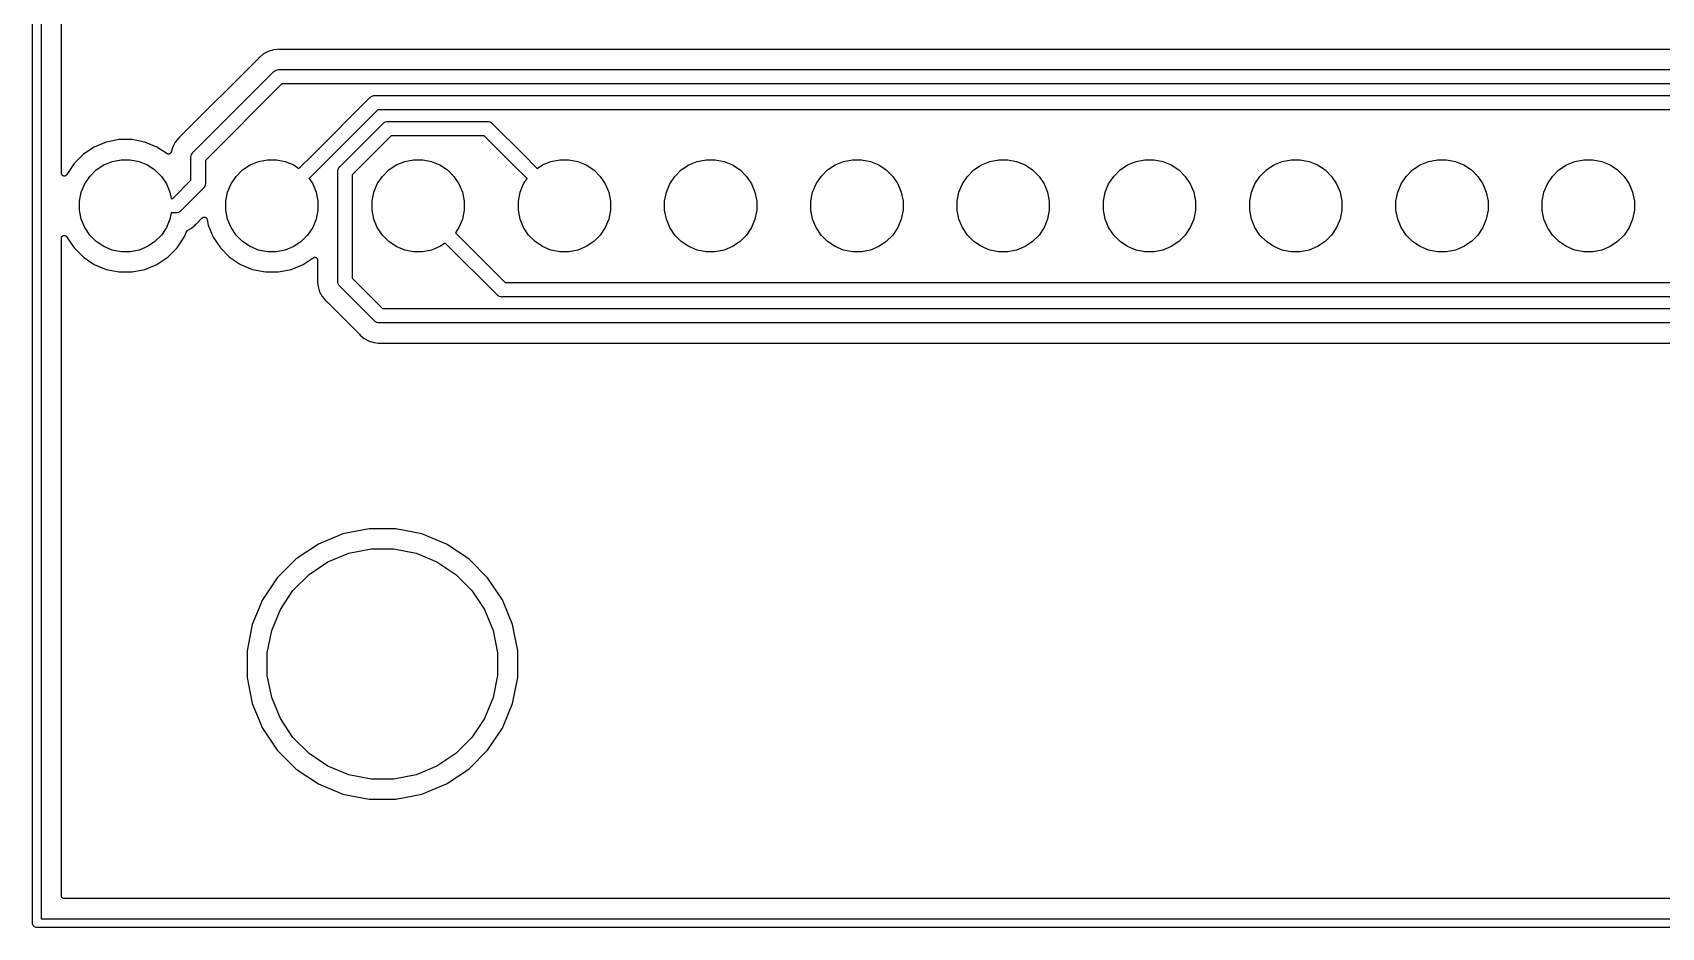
# Model space of a CAD drawing. Extents: x 3.36 to 8.33, y -5.94 to -3.6.
# Drawn here: x 3.363 to 4.477, y -5.936 to -5.324 of the extents above; entities that cross this region are included whole.
import ezdxf

# ---------------------------------------------------------------- set-up
doc = ezdxf.new("R2010")
doc.units = 0
doc.header["$MEASUREMENT"] = 0
doc.layers.add('BLACK', color=7, linetype='CONTINUOUS')

msp = doc.modelspace()

# ---------------------------------------------------------------- linework, layer by layer
at = {"layer": 'BLACK', "linetype": 'CONTINUOUS'}
for p, q in [((3.36319, -5.93293), (3.36319, -3.60251)), ((3.36909, -3.60531), (3.36909, -5.93012)), ((3.38287, -5.42029), (3.38287, -3.62106)), ((3.51756, -5.34182), (3.46387, -5.39551)), ((3.51761, -5.34176), (3.51756, -5.34182)), ((3.51767, -5.3417), (3.51761, -5.34176)), ((3.51769, -5.34168), (3.51767, -5.3417)), ((3.51821, -5.34104), (3.51769, -5.34168)), ((3.52106, -5.33871), (3.51821, -5.34104)), ((3.52431, -5.33697), (3.52106, -5.33871)), ((3.52783, -5.3359), (3.52431, -5.33697)), ((3.53067, -5.33562), (3.52783, -5.3359)), ((3.5315, -5.33554), (3.53067, -5.33562)), ((3.53067, -5.33562), (3.53067, -5.33562)), ((3.53232, -5.33562), (3.5315, -5.33554)), ((3.5324, -5.33562), (3.53232, -5.33562)), ((3.53248, -5.33563), (3.5324, -5.33562)), ((3.53251, -5.33563), (3.53248, -5.33563)), ((5.02064, -5.33563), (3.53251, -5.33563)), ((3.47307, -5.4058), (3.52785, -5.35102)), ((3.52785, -5.35102), (3.528, -5.35083)), ((3.528, -5.35083), (3.52819, -5.35068)), ((3.52819, -5.35068), (3.52875, -5.35022)), ((3.52819, -5.35068), (3.52819, -5.35068)), ((3.52875, -5.35022), (3.5296, -5.34976)), ((3.5296, -5.34976), (3.5297, -5.34973)), ((3.5297, -5.34973), (3.53053, -5.34948)), ((3.53053, -5.34948), (3.53126, -5.34941)), ((3.53126, -5.34941), (3.5315, -5.34938)), ((3.53126, -5.34941), (3.53126, -5.34941)), ((3.5315, -5.34938), (3.53174, -5.34941)), ((3.53174, -5.34941), (5.02141, -5.34941)), ((3.53354, -5.35925), (3.4813, -5.41149)), ((5.01961, -5.35925), (3.53354, -5.35925)), ((3.5945, -5.36794), (3.59535, -5.36748)), ((3.59535, -5.36748), (3.59628, -5.3672)), ((3.59628, -5.3672), (3.597, -5.36713)), ((3.597, -5.36713), (3.59724, -5.3671)), ((3.597, -5.36713), (3.597, -5.36713)), ((3.59724, -5.3671), (3.59749, -5.36713)), ((3.59749, -5.36713), (4.92889, -5.36713)), ((3.55496, -5.40737), (3.59359, -5.36874)), ((3.59928, -5.37697), (3.56192, -5.41433)), ((3.59359, -5.36874), (3.59375, -5.36855)), ((3.59375, -5.36855), (3.59394, -5.3684)), ((3.59394, -5.3684), (3.5945, -5.36794)), ((3.59394, -5.3684), (3.59394, -5.3684)), ((3.5945, -5.36794), (3.5945, -5.36794)), ((3.5945, -5.36794), (3.5945, -5.36794)), ((4.9271, -5.37697), (3.59928, -5.37697)), ((3.57346, -5.41564), (3.60265, -5.38645)), ((3.60265, -5.38645), (3.6028, -5.38627)), ((3.6028, -5.38627), (3.60299, -5.38611)), ((3.60299, -5.38611), (3.60355, -5.38565)), ((3.60299, -5.38611), (3.60299, -5.38611)), ((3.60355, -5.38565), (3.60441, -5.3852)), ((3.60441, -5.3852), (3.60448, -5.38517)), ((3.60448, -5.38517), (3.60533, -5.38491)), ((3.60533, -5.38491), (3.60606, -5.38484)), ((3.60606, -5.38484), (3.6063, -5.38482)), ((3.60606, -5.38484), (3.60606, -5.38484)), ((3.6063, -5.38482), (3.60654, -5.38484)), ((3.60654, -5.38484), (3.67377, -5.38484)), ((3.67377, -5.38484), (3.67402, -5.38482)), ((3.67402, -5.38482), (3.67426, -5.38484)), ((3.67426, -5.38484), (3.67426, -5.38484)), ((3.67426, -5.38484), (3.67498, -5.38491)), ((3.67498, -5.38491), (3.67591, -5.3852)), ((3.67591, -5.3852), (3.67676, -5.38565)), ((3.67676, -5.38565), (3.67751, -5.38627)), ((3.67751, -5.38627), (3.67767, -5.38645)), ((3.67767, -5.38645), (3.69893, -5.40771)), ((3.41357, -5.39898), (3.40533, -5.4024)), ((3.42231, -5.39724), (3.41357, -5.39898)), ((3.43123, -5.39724), (3.42231, -5.39724)), ((3.43998, -5.39898), (3.43123, -5.39724)), ((3.44822, -5.4024), (3.43998, -5.39898)), ((3.46075, -5.39901), (3.45902, -5.40226)), ((3.46309, -5.39616), (3.46075, -5.39901)), ((3.46373, -5.39564), (3.46309, -5.39616)), ((3.46379, -5.39558), (3.46373, -5.39564)), ((3.46385, -5.39553), (3.46379, -5.39558)), ((3.46387, -5.39551), (3.46385, -5.39553)), ((3.60834, -5.39469), (3.58169, -5.42133)), ((3.67198, -5.39469), (3.60834, -5.39469)), ((3.69197, -5.41467), (3.67198, -5.39469)), ((3.39791, -5.40735), (3.3916, -5.41366)), ((3.40533, -5.4024), (3.39791, -5.40735)), ((3.41758, -5.41223), (3.42367, -5.41102)), ((3.42367, -5.41102), (3.42987, -5.41102)), ((3.42987, -5.41102), (3.43596, -5.41223)), ((3.45496, -5.4069), (3.44822, -5.4024)), ((3.45503, -5.40694), (3.45496, -5.4069)), ((3.45511, -5.40699), (3.45503, -5.40694)), ((3.4552, -5.40703), (3.45511, -5.40699)), ((3.45529, -5.40708), (3.4552, -5.40703)), ((3.45538, -5.40711), (3.45529, -5.40708)), ((3.45546, -5.40714), (3.45538, -5.40711)), ((3.45556, -5.40716), (3.45546, -5.40714)), ((3.45566, -5.40719), (3.45556, -5.40716)), ((3.45575, -5.4072), (3.45566, -5.40719)), ((3.45584, -5.40722), (3.45575, -5.4072)), ((3.45594, -5.40722), (3.45584, -5.40722)), ((3.45604, -5.40723), (3.45594, -5.40722)), ((3.45613, -5.40722), (3.45604, -5.40723)), ((3.45622, -5.40722), (3.45613, -5.40722)), ((3.45632, -5.4072), (3.45622, -5.40722)), ((3.45643, -5.40719), (3.45632, -5.4072)), ((3.45651, -5.40717), (3.45643, -5.40719)), ((3.4566, -5.40715), (3.45651, -5.40717)), ((3.4567, -5.40711), (3.4566, -5.40715)), ((3.45679, -5.40708), (3.4567, -5.40711)), ((3.45687, -5.40704), (3.45679, -5.40708)), ((3.45696, -5.40701), (3.45687, -5.40704)), ((3.45704, -5.40695), (3.45696, -5.40701)), ((3.45713, -5.4069), (3.45704, -5.40695)), ((3.4572, -5.40685), (3.45713, -5.4069)), ((3.45728, -5.4068), (3.4572, -5.40685)), ((3.45735, -5.40673), (3.45728, -5.4068)), ((3.45743, -5.40666), (3.45735, -5.40673)), ((3.45749, -5.40659), (3.45743, -5.40666)), ((3.45755, -5.40653), (3.45749, -5.40659)), ((3.45761, -5.40645), (3.45755, -5.40653)), ((3.45768, -5.40637), (3.45761, -5.40645)), ((3.45772, -5.40629), (3.45768, -5.40637)), ((3.45777, -5.40621), (3.45772, -5.40629)), ((3.45781, -5.40612), (3.45777, -5.40621)), ((3.45786, -5.40603), (3.45781, -5.40612)), ((3.45789, -5.40594), (3.45786, -5.40603)), ((3.45792, -5.40586), (3.45789, -5.40594)), ((3.45793, -5.40583), (3.45792, -5.40586)), ((3.45902, -5.40226), (3.45793, -5.40583)), ((3.47143, -5.40945), (3.47146, -5.40921)), ((3.47146, -5.40969), (3.47143, -5.40945)), ((3.47146, -5.40921), (3.47153, -5.40848)), ((3.47146, -5.40921), (3.47146, -5.40921)), ((3.47146, -5.42513), (3.47146, -5.40969)), ((3.47153, -5.40848), (3.47181, -5.40756)), ((3.47181, -5.40756), (3.47227, -5.4067)), ((3.47227, -5.4067), (3.47288, -5.40595)), ((3.47288, -5.40595), (3.47307, -5.4058)), ((3.4813, -5.41149), (3.4813, -5.42692)), ((3.51758, -5.41223), (3.52367, -5.41102)), ((3.52367, -5.41102), (3.52987, -5.41102)), ((3.52987, -5.41102), (3.53596, -5.41223)), ((3.54531, -5.41702), (3.55496, -5.40737)), ((3.55496, -5.40737), (3.55496, -5.40737)), ((3.61758, -5.41223), (3.62367, -5.41102)), ((3.62367, -5.41102), (3.62987, -5.41102)), ((3.62987, -5.41102), (3.63596, -5.41223)), ((3.69893, -5.40771), (3.69893, -5.40771)), ((3.69893, -5.40771), (3.70824, -5.41702)), ((3.71758, -5.41223), (3.72367, -5.41102)), ((3.72367, -5.41102), (3.72987, -5.41102)), ((3.72987, -5.41102), (3.73596, -5.41223)), ((3.81758, -5.41223), (3.82367, -5.41102)), ((3.82367, -5.41102), (3.82987, -5.41102)), ((3.82987, -5.41102), (3.83596, -5.41223)), ((3.91758, -5.41223), (3.92367, -5.41102)), ((3.92367, -5.41102), (3.92987, -5.41102)), ((3.92987, -5.41102), (3.93596, -5.41223)), ((4.01758, -5.41223), (4.02367, -5.41102)), ((4.02367, -5.41102), (4.02987, -5.41102)), ((4.02987, -5.41102), (4.03596, -5.41223)), ((4.11758, -5.41223), (4.12367, -5.41102)), ((4.12367, -5.41102), (4.12987, -5.41102)), ((4.12987, -5.41102), (4.13596, -5.41223)), ((4.21758, -5.41223), (4.22367, -5.41102)), ((4.22367, -5.41102), (4.22987, -5.41102)), ((4.22987, -5.41102), (4.23596, -5.41223)), ((4.31758, -5.41223), (4.32367, -5.41102)), ((4.32367, -5.41102), (4.32987, -5.41102)), ((4.32987, -5.41102), (4.33596, -5.41223)), ((4.41758, -5.41223), (4.42367, -5.41102)), ((4.42367, -5.41102), (4.42987, -5.41102)), ((4.42987, -5.41102), (4.43596, -5.41223)), ((3.38289, -5.42048), (3.38287, -5.42029)), ((3.38291, -5.42067), (3.38289, -5.42048)), ((3.38296, -5.42084), (3.38291, -5.42067)), ((3.38291, -5.42067), (3.38291, -5.42067)), ((3.38291, -5.42067), (3.38291, -5.42067)), ((3.38302, -5.42104), (3.38296, -5.42084)), ((3.38311, -5.4212), (3.38302, -5.42104)), ((3.38302, -5.42104), (3.38302, -5.42104)), ((3.38302, -5.42104), (3.38302, -5.42104)), ((3.3832, -5.42138), (3.38311, -5.4212)), ((3.38332, -5.42152), (3.3832, -5.42138)), ((3.3832, -5.42138), (3.3832, -5.42138)), ((3.3832, -5.42138), (3.3832, -5.42138)), ((3.38344, -5.42168), (3.38332, -5.42152)), ((3.38345, -5.42168), (3.38344, -5.42168)), ((3.38344, -5.42168), (3.38344, -5.42168)), ((3.3836, -5.4218), (3.38345, -5.42168)), ((3.38374, -5.42192), (3.3836, -5.4218)), ((3.38391, -5.42201), (3.38374, -5.42192)), ((3.38374, -5.42192), (3.38374, -5.42192)), ((3.38374, -5.42192), (3.38374, -5.42192)), ((3.38408, -5.4221), (3.38391, -5.42201)), ((3.38408, -5.42211), (3.38408, -5.4221)), ((3.38408, -5.4221), (3.38408, -5.4221)), ((3.38426, -5.42216), (3.38408, -5.42211)), ((3.38444, -5.42222), (3.38426, -5.42216)), ((3.38445, -5.42222), (3.38444, -5.42222)), ((3.38444, -5.42222), (3.38444, -5.42222)), ((3.38464, -5.42224), (3.38445, -5.42222)), ((3.38483, -5.42226), (3.38464, -5.42224)), ((3.38503, -5.42224), (3.38483, -5.42226)), ((3.38483, -5.42226), (3.38483, -5.42226)), ((3.38483, -5.42226), (3.38483, -5.42226)), ((3.38521, -5.42223), (3.38503, -5.42224)), ((3.38539, -5.42217), (3.38521, -5.42222)), ((3.38521, -5.42222), (3.38521, -5.42222)), ((3.38521, -5.42222), (3.38521, -5.42223)), ((3.38558, -5.42212), (3.38539, -5.42217)), ((3.38574, -5.42203), (3.38558, -5.42212)), ((3.38558, -5.42212), (3.38558, -5.42212)), ((3.38558, -5.42212), (3.38558, -5.42212)), ((3.38592, -5.42194), (3.38574, -5.42203)), ((3.38606, -5.42183), (3.38592, -5.42194)), ((3.38592, -5.42194), (3.38592, -5.42194)), ((3.38592, -5.42194), (3.38592, -5.42194)), ((3.38622, -5.4217), (3.38606, -5.42183)), ((3.38635, -5.42154), (3.38622, -5.4217)), ((3.38622, -5.4217), (3.38622, -5.4217)), ((3.38622, -5.4217), (3.38622, -5.4217)), ((3.38646, -5.42141), (3.38635, -5.42154)), ((3.38647, -5.4214), (3.38646, -5.42141)), ((3.38657, -5.42122), (3.38647, -5.4214)), ((3.38647, -5.4214), (3.38647, -5.4214)), ((3.38664, -5.42108), (3.38657, -5.42122)), ((3.3916, -5.41366), (3.38664, -5.42108)), ((3.39886, -5.4276), (3.40231, -5.42244)), ((3.40231, -5.42244), (3.40669, -5.41806)), ((3.40669, -5.41806), (3.41185, -5.41461)), ((3.41185, -5.41461), (3.41758, -5.41223)), ((3.43596, -5.41223), (3.44169, -5.41461)), ((3.44169, -5.41461), (3.44685, -5.41806)), ((3.44685, -5.41806), (3.45124, -5.42244)), ((3.45124, -5.42244), (3.45468, -5.4276)), ((3.49886, -5.4276), (3.50231, -5.42244)), ((3.50231, -5.42244), (3.50669, -5.41806)), ((3.50669, -5.41806), (3.51185, -5.41461)), ((3.51185, -5.41461), (3.51758, -5.41223)), ((3.53596, -5.41223), (3.54169, -5.41461)), ((3.54169, -5.41461), (3.54531, -5.41702)), ((3.56192, -5.41433), (3.55227, -5.42398)), ((3.56192, -5.41433), (3.56192, -5.41433)), ((3.57183, -5.41929), (3.57188, -5.41875)), ((3.57185, -5.41953), (3.57183, -5.41929)), ((3.57185, -5.49385), (3.57185, -5.41953)), ((3.57188, -5.41875), (3.57192, -5.41833)), ((3.57192, -5.41833), (3.57195, -5.41825)), ((3.57195, -5.41825), (3.5722, -5.4174)), ((3.5722, -5.4174), (3.57266, -5.41654)), ((3.57266, -5.41654), (3.57312, -5.41598)), ((3.57312, -5.41598), (3.57328, -5.41579)), ((3.57312, -5.41598), (3.57312, -5.41598)), ((3.57328, -5.41579), (3.57346, -5.41564)), ((3.58169, -5.42133), (3.58169, -5.49206)), ((3.59886, -5.4276), (3.60231, -5.42244)), ((3.60231, -5.42244), (3.60669, -5.41806)), ((3.60669, -5.41806), (3.61185, -5.41461)), ((3.61185, -5.41461), (3.61758, -5.41223)), ((3.63596, -5.41223), (3.64169, -5.41461)), ((3.64169, -5.41461), (3.64685, -5.41806)), ((3.64685, -5.41806), (3.65124, -5.42244)), ((3.65124, -5.42244), (3.65468, -5.4276)), ((3.70128, -5.42398), (3.69197, -5.41467)), ((3.69197, -5.41467), (3.69197, -5.41467)), ((3.70824, -5.41702), (3.71185, -5.41461)), ((3.71185, -5.41461), (3.71758, -5.41223)), ((3.73596, -5.41223), (3.74169, -5.41461)), ((3.74169, -5.41461), (3.74685, -5.41806)), ((3.74685, -5.41806), (3.75124, -5.42244)), ((3.75124, -5.42244), (3.75468, -5.4276)), ((3.79886, -5.4276), (3.80231, -5.42244)), ((3.80231, -5.42244), (3.80669, -5.41806)), ((3.80669, -5.41806), (3.81185, -5.41461)), ((3.81185, -5.41461), (3.81758, -5.41223)), ((3.83596, -5.41223), (3.84169, -5.41461)), ((3.84169, -5.41461), (3.84685, -5.41806)), ((3.84685, -5.41806), (3.85124, -5.42244)), ((3.85124, -5.42244), (3.85468, -5.4276)), ((3.89886, -5.4276), (3.90231, -5.42244)), ((3.90231, -5.42244), (3.90669, -5.41806)), ((3.90669, -5.41806), (3.91185, -5.41461)), ((3.91185, -5.41461), (3.91758, -5.41223)), ((3.93596, -5.41223), (3.94169, -5.41461)), ((3.94169, -5.41461), (3.94685, -5.41806)), ((3.94685, -5.41806), (3.95124, -5.42244)), ((3.95124, -5.42244), (3.95468, -5.4276)), ((3.99886, -5.4276), (4.00231, -5.42244)), ((4.00231, -5.42244), (4.00669, -5.41806)), ((4.00669, -5.41806), (4.01185, -5.41461)), ((4.01185, -5.41461), (4.01758, -5.41223)), ((4.03596, -5.41223), (4.04169, -5.41461)), ((4.04169, -5.41461), (4.04685, -5.41806)), ((4.04685, -5.41806), (4.05124, -5.42244)), ((4.05124, -5.42244), (4.05468, -5.4276)), ((4.09886, -5.4276), (4.10231, -5.42244)), ((4.10231, -5.42244), (4.10669, -5.41806)), ((4.10669, -5.41806), (4.11185, -5.41461)), ((4.11185, -5.41461), (4.11758, -5.41223)), ((4.13596, -5.41223), (4.14169, -5.41461)), ((4.14169, -5.41461), (4.14685, -5.41806)), ((4.14685, -5.41806), (4.15124, -5.42244)), ((4.15124, -5.42244), (4.15468, -5.4276)), ((4.19886, -5.4276), (4.20231, -5.42244)), ((4.20231, -5.42244), (4.20669, -5.41806)), ((4.20669, -5.41806), (4.21185, -5.41461)), ((4.21185, -5.41461), (4.21758, -5.41223)), ((4.23596, -5.41223), (4.24169, -5.41461)), ((4.24169, -5.41461), (4.24685, -5.41806)), ((4.24685, -5.41806), (4.25124, -5.42244)), ((4.25124, -5.42244), (4.25468, -5.4276)), ((4.29886, -5.4276), (4.30231, -5.42244)), ((4.30231, -5.42244), (4.30669, -5.41806)), ((4.30669, -5.41806), (4.31185, -5.41461)), ((4.31185, -5.41461), (4.31758, -5.41223)), ((4.33596, -5.41223), (4.34169, -5.41461)), ((4.34169, -5.41461), (4.34685, -5.41806)), ((4.34685, -5.41806), (4.35124, -5.42244)), ((4.35124, -5.42244), (4.35468, -5.4276)), ((4.39886, -5.4276), (4.40231, -5.42244)), ((4.40231, -5.42244), (4.40669, -5.41806)), ((4.40669, -5.41806), (4.41185, -5.41461)), ((4.41185, -5.41461), (4.41758, -5.41223)), ((4.43596, -5.41223), (4.44169, -5.41461)), ((4.44169, -5.41461), (4.44685, -5.41806)), ((4.44685, -5.41806), (4.45124, -5.42244)), ((4.45124, -5.42244), (4.45468, -5.4276)), ((3.39528, -5.43942), (3.39649, -5.43333)), ((3.39649, -5.43333), (3.39886, -5.4276)), ((3.45468, -5.4276), (3.45706, -5.43333)), ((3.45706, -5.43333), (3.45791, -5.4376)), ((3.45899, -5.4376), (3.47146, -5.42513)), ((3.47969, -5.43082), (3.46467, -5.44583)), ((3.47987, -5.43066), (3.47969, -5.43082)), ((3.48003, -5.43047), (3.47987, -5.43066)), ((3.48043, -5.42998), (3.48003, -5.43047)), ((3.48003, -5.43047), (3.48003, -5.43047)), ((3.48049, -5.42991), (3.48043, -5.42998)), ((3.48095, -5.42906), (3.48049, -5.42991)), ((3.48123, -5.42813), (3.48095, -5.42906)), ((3.4813, -5.42741), (3.48123, -5.42813)), ((3.4813, -5.42692), (3.48132, -5.42717)), ((3.48132, -5.42717), (3.4813, -5.42741)), ((3.4813, -5.42741), (3.4813, -5.42741)), ((3.49528, -5.43942), (3.49649, -5.43333)), ((3.49649, -5.43333), (3.49886, -5.4276)), ((3.55227, -5.42398), (3.55468, -5.4276)), ((3.55468, -5.4276), (3.55706, -5.43333)), ((3.55706, -5.43333), (3.55827, -5.43942)), ((3.59528, -5.43942), (3.59649, -5.43333)), ((3.59649, -5.43333), (3.59886, -5.4276)), ((3.65468, -5.4276), (3.65706, -5.43333)), ((3.65706, -5.43333), (3.65827, -5.43942)), ((3.69528, -5.43942), (3.69649, -5.43333)), ((3.69649, -5.43333), (3.69886, -5.4276)), ((3.69886, -5.4276), (3.70128, -5.42398)), ((3.75468, -5.4276), (3.75706, -5.43333)), ((3.75706, -5.43333), (3.75827, -5.43942)), ((3.79528, -5.43942), (3.79649, -5.43333)), ((3.79649, -5.43333), (3.79886, -5.4276)), ((3.85468, -5.4276), (3.85706, -5.43333)), ((3.85706, -5.43333), (3.85827, -5.43942)), ((3.89528, -5.43942), (3.89649, -5.43333)), ((3.89649, -5.43333), (3.89886, -5.4276)), ((3.95468, -5.4276), (3.95706, -5.43333)), ((3.95706, -5.43333), (3.95827, -5.43942)), ((3.99528, -5.43942), (3.99649, -5.43333)), ((3.99649, -5.43333), (3.99886, -5.4276)), ((4.05468, -5.4276), (4.05706, -5.43333)), ((4.05706, -5.43333), (4.05827, -5.43942)), ((4.09528, -5.43942), (4.09649, -5.43333)), ((4.09649, -5.43333), (4.09886, -5.4276)), ((4.15468, -5.4276), (4.15706, -5.43333)), ((4.15706, -5.43333), (4.15827, -5.43942)), ((4.19528, -5.43942), (4.19649, -5.43333)), ((4.19649, -5.43333), (4.19886, -5.4276)), ((4.25468, -5.4276), (4.25706, -5.43333)), ((4.25706, -5.43333), (4.25827, -5.43942)), ((4.29528, -5.43942), (4.29649, -5.43333)), ((4.29649, -5.43333), (4.29886, -5.4276)), ((4.35468, -5.4276), (4.35706, -5.43333)), ((4.35706, -5.43333), (4.35827, -5.43942)), ((4.39528, -5.43942), (4.39649, -5.43333)), ((4.39649, -5.43333), (4.39886, -5.4276)), ((4.45468, -5.4276), (4.45706, -5.43333)), ((4.45706, -5.43333), (4.45827, -5.43942)), ((3.39528, -5.44562), (3.39528, -5.43942)), ((3.45791, -5.4376), (3.45899, -5.4376)), ((3.49528, -5.44562), (3.49528, -5.43942)), ((3.55827, -5.43942), (3.55827, -5.44562)), ((3.59528, -5.44562), (3.59528, -5.43942)), ((3.65827, -5.43942), (3.65827, -5.44562)), ((3.69528, -5.44562), (3.69528, -5.43942)), ((3.75827, -5.43942), (3.75827, -5.44562)), ((3.79528, -5.44562), (3.79528, -5.43942)), ((3.85827, -5.43942), (3.85827, -5.44562)), ((3.89528, -5.44562), (3.89528, -5.43942)), ((3.95827, -5.43942), (3.95827, -5.44562)), ((3.99528, -5.44562), (3.99528, -5.43942)), ((4.05827, -5.43942), (4.05827, -5.44562)), ((4.09528, -5.44562), (4.09528, -5.43942)), ((4.15827, -5.43942), (4.15827, -5.44562)), ((4.19528, -5.44562), (4.19528, -5.43942)), ((4.25827, -5.43942), (4.25827, -5.44562)), ((4.29528, -5.44562), (4.29528, -5.43942)), ((4.35827, -5.43942), (4.35827, -5.44562)), ((4.39528, -5.44562), (4.39528, -5.43942)), ((4.45827, -5.43942), (4.45827, -5.44562)), ((3.39649, -5.45171), (3.39528, -5.44562)), ((3.39886, -5.45744), (3.39649, -5.45171)), ((3.45706, -5.45171), (3.45468, -5.45744)), ((3.45791, -5.44744), (3.45706, -5.45171)), ((3.46078, -5.44744), (3.45791, -5.44744)), ((3.46102, -5.44746), (3.46078, -5.44744)), ((3.46126, -5.44744), (3.46102, -5.44746)), ((3.46127, -5.44744), (3.46126, -5.44744)), ((3.46199, -5.44737), (3.46127, -5.44744)), ((3.46292, -5.44709), (3.46199, -5.44737)), ((3.46377, -5.44663), (3.46292, -5.44709)), ((3.46452, -5.44602), (3.46377, -5.44663)), ((3.46467, -5.44583), (3.46452, -5.44602)), ((3.47146, -5.45814), (3.47431, -5.45581)), ((3.47431, -5.45581), (3.47484, -5.45517)), ((3.47484, -5.45517), (3.47485, -5.45515)), ((3.47485, -5.45515), (3.47491, -5.45509)), ((3.47491, -5.45509), (3.47497, -5.45503)), ((3.47497, -5.45503), (3.47914, -5.45085)), ((3.47914, -5.45085), (3.47916, -5.45083)), ((3.47916, -5.45083), (3.47931, -5.45071)), ((3.47916, -5.45083), (3.47916, -5.45083)), ((3.47916, -5.45083), (3.47916, -5.45083)), ((3.47916, -5.45083), (3.47916, -5.45083)), ((3.47931, -5.45071), (3.47946, -5.45059)), ((3.47946, -5.45059), (3.47963, -5.4505)), ((3.47946, -5.45059), (3.47946, -5.45059)), ((3.47946, -5.45059), (3.47946, -5.45059)), ((3.47963, -5.4505), (3.4798, -5.45041)), ((3.4798, -5.45041), (3.47999, -5.45036)), ((3.4798, -5.45041), (3.4798, -5.45041)), ((3.4798, -5.45041), (3.4798, -5.45041)), ((3.47999, -5.45036), (3.48016, -5.45031)), ((3.48016, -5.45031), (3.48017, -5.45031)), ((3.48017, -5.4503), (3.48036, -5.45029)), ((3.48017, -5.45031), (3.48017, -5.4503)), ((3.48036, -5.45029), (3.48055, -5.45027)), ((3.48055, -5.45027), (3.48055, -5.45027)), ((3.48055, -5.45027), (3.48056, -5.45027)), ((3.48056, -5.45027), (3.48074, -5.45029)), ((3.48074, -5.45029), (3.48093, -5.45031)), ((3.48093, -5.45031), (3.48093, -5.45031)), ((3.48093, -5.45031), (3.48094, -5.45031)), ((3.48094, -5.45031), (3.48112, -5.45037)), ((3.48112, -5.45037), (3.4813, -5.45042)), ((3.4813, -5.45042), (3.4813, -5.45043)), ((3.4813, -5.45043), (3.4813, -5.45043)), ((3.4813, -5.45043), (3.48146, -5.45051)), ((3.48146, -5.45051), (3.48163, -5.45061)), ((3.48163, -5.45061), (3.48164, -5.45061)), ((3.48164, -5.45061), (3.48164, -5.45061)), ((3.48164, -5.45061), (3.48178, -5.45073)), ((3.48178, -5.45073), (3.48193, -5.45085)), ((3.48193, -5.45085), (3.48193, -5.45085)), ((3.48193, -5.45085), (3.48194, -5.45086)), ((3.48194, -5.45086), (3.48205, -5.451)), ((3.48205, -5.451), (3.48217, -5.45115)), ((3.48217, -5.45115), (3.48218, -5.45115)), ((3.48218, -5.45115), (3.48218, -5.45116)), ((3.48218, -5.45116), (3.48227, -5.45132)), ((3.48227, -5.45132), (3.48235, -5.45149)), ((3.48235, -5.45149), (3.48236, -5.45149)), ((3.48236, -5.45149), (3.48236, -5.4515)), ((3.48236, -5.4515), (3.48241, -5.45168)), ((3.48241, -5.45168), (3.48247, -5.45185)), ((3.48247, -5.45185), (3.48324, -5.45573)), ((3.48324, -5.45573), (3.48665, -5.46397)), ((3.49649, -5.45171), (3.49528, -5.44562)), ((3.49886, -5.45744), (3.49649, -5.45171)), ((3.55706, -5.45171), (3.55468, -5.45744)), ((3.55827, -5.44562), (3.55706, -5.45171)), ((3.59649, -5.45171), (3.59528, -5.44562)), ((3.59886, -5.45744), (3.59649, -5.45171)), ((3.65706, -5.45171), (3.65468, -5.45744)), ((3.65827, -5.44562), (3.65706, -5.45171)), ((3.69649, -5.45171), (3.69528, -5.44562)), ((3.69886, -5.45744), (3.69649, -5.45171)), ((3.75706, -5.45171), (3.75468, -5.45744)), ((3.75827, -5.44562), (3.75706, -5.45171)), ((3.79649, -5.45171), (3.79528, -5.44562)), ((3.79886, -5.45744), (3.79649, -5.45171)), ((3.85706, -5.45171), (3.85468, -5.45744)), ((3.85827, -5.44562), (3.85706, -5.45171)), ((3.89649, -5.45171), (3.89528, -5.44562)), ((3.89886, -5.45744), (3.89649, -5.45171)), ((3.95706, -5.45171), (3.95468, -5.45744)), ((3.95827, -5.44562), (3.95706, -5.45171)), ((3.99649, -5.45171), (3.99528, -5.44562)), ((3.99886, -5.45744), (3.99649, -5.45171)), ((4.05706, -5.45171), (4.05468, -5.45744)), ((4.05827, -5.44562), (4.05706, -5.45171)), ((4.09649, -5.45171), (4.09528, -5.44562)), ((4.09886, -5.45744), (4.09649, -5.45171)), ((4.15706, -5.45171), (4.15468, -5.45744)), ((4.15827, -5.44562), (4.15706, -5.45171)), ((4.19649, -5.45171), (4.19528, -5.44562)), ((4.19886, -5.45744), (4.19649, -5.45171)), ((4.25706, -5.45171), (4.25468, -5.45744)), ((4.25827, -5.44562), (4.25706, -5.45171)), ((4.29649, -5.45171), (4.29528, -5.44562)), ((4.29886, -5.45744), (4.29649, -5.45171)), ((4.35706, -5.45171), (4.35468, -5.45744)), ((4.35827, -5.44562), (4.35706, -5.45171)), ((4.39649, -5.45171), (4.39528, -5.44562)), ((4.39886, -5.45744), (4.39649, -5.45171)), ((4.45706, -5.45171), (4.45468, -5.45744)), ((4.45827, -5.44562), (4.45706, -5.45171)), ((3.38287, -5.46472), (3.3829, -5.46452)), ((3.38287, -5.46475), (3.38287, -5.46472)), ((3.38287, -5.91437), (3.38287, -5.46475)), ((3.3829, -5.46452), (3.38292, -5.46434)), ((3.38292, -5.46434), (3.38298, -5.46415)), ((3.38292, -5.46434), (3.38292, -5.46434)), ((3.38292, -5.46434), (3.38292, -5.46434)), ((3.38298, -5.46415), (3.38303, -5.46398)), ((3.38303, -5.46397), (3.38313, -5.4638)), ((3.38303, -5.46398), (3.38303, -5.46397)), ((3.38303, -5.46397), (3.38303, -5.46397)), ((3.38313, -5.4638), (3.38322, -5.46364)), ((3.38322, -5.46364), (3.38334, -5.46349)), ((3.38322, -5.46364), (3.38322, -5.46364)), ((3.38322, -5.46364), (3.38322, -5.46364)), ((3.38334, -5.46349), (3.38346, -5.46334)), ((3.38346, -5.46334), (3.38346, -5.46334)), ((3.38346, -5.46334), (3.38347, -5.46334)), ((3.38347, -5.46334), (3.38362, -5.46322)), ((3.38362, -5.46322), (3.38376, -5.4631)), ((3.38376, -5.4631), (3.38393, -5.46302)), ((3.38376, -5.4631), (3.38376, -5.4631)), ((3.38376, -5.4631), (3.38376, -5.4631)), ((3.38393, -5.46302), (3.3841, -5.46292)), ((3.3841, -5.46292), (3.3841, -5.46292)), ((3.3841, -5.46292), (3.38411, -5.46292)), ((3.38411, -5.46292), (3.38427, -5.46287)), ((3.38427, -5.46287), (3.38447, -5.46282)), ((3.38447, -5.46281), (3.38466, -5.4628)), ((3.38447, -5.46282), (3.38447, -5.46281)), ((3.38447, -5.46282), (3.38447, -5.46282)), ((3.38466, -5.4628), (3.38485, -5.46278)), ((3.38485, -5.46278), (3.38485, -5.46278)), ((3.38485, -5.46278), (3.38486, -5.46278)), ((3.38486, -5.46278), (3.38506, -5.4628)), ((3.38506, -5.4628), (3.38523, -5.46282)), ((3.38523, -5.46282), (3.38524, -5.46282)), ((3.38524, -5.46282), (3.38524, -5.46282)), ((3.38524, -5.46282), (3.38542, -5.46288)), ((3.38542, -5.46288), (3.3856, -5.46293)), ((3.3856, -5.46293), (3.3856, -5.46293)), ((3.3856, -5.46293), (3.38561, -5.46293)), ((3.38561, -5.46293), (3.38577, -5.46302)), ((3.38577, -5.46302), (3.38594, -5.46311)), ((3.38594, -5.46311), (3.38594, -5.46312)), ((3.38594, -5.46312), (3.38594, -5.46312)), ((3.38594, -5.46312), (3.38609, -5.46324)), ((3.38609, -5.46324), (3.38624, -5.46336)), ((3.38624, -5.46336), (3.38624, -5.46336)), ((3.38624, -5.46336), (3.38624, -5.46336)), ((3.38624, -5.46336), (3.38636, -5.46351)), ((3.38636, -5.46351), (3.38648, -5.46366)), ((3.38648, -5.46366), (3.38648, -5.46366)), ((3.38648, -5.46366), (3.38648, -5.46366)), ((3.38648, -5.46366), (3.38657, -5.46383)), ((3.38657, -5.46383), (3.38663, -5.46394)), ((3.38663, -5.46394), (3.3916, -5.47138)), ((3.40231, -5.4626), (3.39886, -5.45744)), ((3.40669, -5.46698), (3.40231, -5.4626)), ((3.41185, -5.47043), (3.40669, -5.46698)), ((3.44685, -5.46698), (3.44169, -5.47043)), ((3.45124, -5.4626), (3.44685, -5.46698)), ((3.45468, -5.45744), (3.45124, -5.4626)), ((3.46194, -5.47138), (3.46689, -5.46397)), ((3.46689, -5.46397), (3.46842, -5.46028)), ((3.46842, -5.46028), (3.46843, -5.46025)), ((3.46843, -5.46025), (3.46847, -5.46018)), ((3.46847, -5.46018), (3.46851, -5.4601)), ((3.46851, -5.4601), (3.46857, -5.46001)), ((3.46857, -5.46001), (3.46862, -5.45991)), ((3.46862, -5.45991), (3.46867, -5.45985)), ((3.46867, -5.45985), (3.46872, -5.45978)), ((3.46872, -5.45978), (3.4688, -5.4597)), ((3.4688, -5.4597), (3.46887, -5.45962)), ((3.46887, -5.45962), (3.46893, -5.45957)), ((3.46893, -5.45957), (3.46899, -5.45951)), ((3.46899, -5.45951), (3.46908, -5.45945)), ((3.46908, -5.45945), (3.46917, -5.45938)), ((3.46917, -5.45938), (3.46924, -5.45934)), ((3.46924, -5.45934), (3.46931, -5.45929)), ((3.46931, -5.45929), (3.47146, -5.45814)), ((3.48665, -5.46397), (3.4916, -5.47138)), ((3.50231, -5.4626), (3.49886, -5.45744)), ((3.50669, -5.46698), (3.50231, -5.4626)), ((3.51185, -5.47043), (3.50669, -5.46698)), ((3.54685, -5.46698), (3.54169, -5.47043)), ((3.55124, -5.4626), (3.54685, -5.46698)), ((3.55468, -5.45744), (3.55124, -5.4626)), ((3.60231, -5.4626), (3.59886, -5.45744)), ((3.60669, -5.46698), (3.60231, -5.4626)), ((3.61185, -5.47043), (3.60669, -5.46698)), ((3.65468, -5.45744), (3.65227, -5.46106)), ((3.65227, -5.46106), (3.68629, -5.49508)), ((3.70231, -5.4626), (3.69886, -5.45744)), ((3.70669, -5.46698), (3.70231, -5.4626)), ((3.71185, -5.47043), (3.70669, -5.46698)), ((3.74685, -5.46698), (3.74169, -5.47043)), ((3.75124, -5.4626), (3.74685, -5.46698)), ((3.75468, -5.45744), (3.75124, -5.4626)), ((3.80231, -5.4626), (3.79886, -5.45744)), ((3.80669, -5.46698), (3.80231, -5.4626)), ((3.81185, -5.47043), (3.80669, -5.46698)), ((3.84685, -5.46698), (3.84169, -5.47043)), ((3.85124, -5.4626), (3.84685, -5.46698)), ((3.85468, -5.45744), (3.85124, -5.4626)), ((3.90231, -5.4626), (3.89886, -5.45744)), ((3.90669, -5.46698), (3.90231, -5.4626)), ((3.91185, -5.47043), (3.90669, -5.46698)), ((3.94685, -5.46698), (3.94169, -5.47043)), ((3.95124, -5.4626), (3.94685, -5.46698)), ((3.95468, -5.45744), (3.95124, -5.4626)), ((4.00231, -5.4626), (3.99886, -5.45744)), ((4.00669, -5.46698), (4.00231, -5.4626)), ((4.01185, -5.47043), (4.00669, -5.46698)), ((4.04685, -5.46698), (4.04169, -5.47043)), ((4.05124, -5.4626), (4.04685, -5.46698)), ((4.05468, -5.45744), (4.05124, -5.4626)), ((4.10231, -5.4626), (4.09886, -5.45744)), ((4.10669, -5.46698), (4.10231, -5.4626)), ((4.11185, -5.47043), (4.10669, -5.46698)), ((4.14685, -5.46698), (4.14169, -5.47043)), ((4.15124, -5.4626), (4.14685, -5.46698)), ((4.15468, -5.45744), (4.15124, -5.4626)), ((4.20231, -5.4626), (4.19886, -5.45744)), ((4.20669, -5.46698), (4.20231, -5.4626)), ((4.21185, -5.47043), (4.20669, -5.46698)), ((4.24685, -5.46698), (4.24169, -5.47043)), ((4.25124, -5.4626), (4.24685, -5.46698)), ((4.25468, -5.45744), (4.25124, -5.4626)), ((4.30231, -5.4626), (4.29886, -5.45744)), ((4.30669, -5.46698), (4.30231, -5.4626)), ((4.31185, -5.47043), (4.30669, -5.46698)), ((4.34685, -5.46698), (4.34169, -5.47043)), ((4.35124, -5.4626), (4.34685, -5.46698)), ((4.35468, -5.45744), (4.35124, -5.4626)), ((4.40231, -5.4626), (4.39886, -5.45744)), ((4.40669, -5.46698), (4.40231, -5.4626)), ((4.41185, -5.47043), (4.40669, -5.46698)), ((4.44685, -5.46698), (4.44169, -5.47043)), ((4.45124, -5.4626), (4.44685, -5.46698)), ((4.45468, -5.45744), (4.45124, -5.4626)), ((3.3916, -5.47138), (3.39791, -5.47769)), ((3.39791, -5.47769), (3.40533, -5.48264)), ((3.41758, -5.47281), (3.41185, -5.47043)), ((3.42367, -5.47402), (3.41758, -5.47281)), ((3.42987, -5.47402), (3.42367, -5.47402)), ((3.43596, -5.47281), (3.42987, -5.47402)), ((3.44169, -5.47043), (3.43596, -5.47281)), ((3.44822, -5.48264), (3.45563, -5.47769)), ((3.45563, -5.47769), (3.46194, -5.47138)), ((3.4916, -5.47138), (3.49791, -5.47769)), ((3.49791, -5.47769), (3.50533, -5.48264)), ((3.51758, -5.47281), (3.51185, -5.47043)), ((3.52367, -5.47402), (3.51758, -5.47281)), ((3.52987, -5.47402), (3.52367, -5.47402)), ((3.53596, -5.47281), (3.52987, -5.47402)), ((3.54169, -5.47043), (3.53596, -5.47281)), ((3.54822, -5.48264), (3.55501, -5.4781)), ((3.55501, -5.4781), (3.55502, -5.47809)), ((3.55502, -5.47809), (3.55502, -5.47809)), ((3.55502, -5.47809), (3.55502, -5.47809)), ((3.55502, -5.47809), (3.55503, -5.47809)), ((3.55503, -5.47809), (3.5552, -5.478)), ((3.5552, -5.478), (3.55536, -5.47792)), ((3.55536, -5.47792), (3.55537, -5.47792)), ((3.55537, -5.47791), (3.55556, -5.47786)), ((3.55537, -5.47792), (3.55537, -5.47791)), ((3.55556, -5.47786), (3.55573, -5.47781)), ((3.55573, -5.47781), (3.55574, -5.47781)), ((3.55574, -5.47781), (3.55593, -5.47779)), ((3.55574, -5.47781), (3.55574, -5.47781)), ((3.55593, -5.47779), (3.55612, -5.47777)), ((3.55612, -5.47777), (3.55612, -5.47777)), ((3.55612, -5.47777), (3.55612, -5.47777)), ((3.55612, -5.47777), (3.55631, -5.47779)), ((3.55631, -5.47779), (3.5565, -5.47781)), ((3.5565, -5.47781), (3.5565, -5.47781)), ((3.5565, -5.47781), (3.55651, -5.47781)), ((3.55651, -5.47781), (3.55669, -5.47787)), ((3.55669, -5.47787), (3.55687, -5.47793)), ((3.55687, -5.47793), (3.55687, -5.47793)), ((3.55687, -5.47793), (3.55687, -5.47793)), ((3.55687, -5.47793), (3.55704, -5.47802)), ((3.55704, -5.47802), (3.5572, -5.47811)), ((3.5572, -5.47811), (3.55721, -5.47811)), ((3.55721, -5.47811), (3.55721, -5.47811)), ((3.55721, -5.47811), (3.55735, -5.47823)), ((3.55735, -5.47823), (3.5575, -5.47835)), ((3.5575, -5.47835), (3.5575, -5.47836)), ((3.5575, -5.47836), (3.55751, -5.47836)), ((3.55751, -5.47836), (3.55762, -5.47851)), ((3.55762, -5.47851), (3.55774, -5.47865)), ((3.55774, -5.47865), (3.55774, -5.47866)), ((3.55774, -5.47866), (3.55775, -5.47866)), ((3.55775, -5.47866), (3.55784, -5.47883)), ((3.55784, -5.47883), (3.55792, -5.47899)), ((3.61758, -5.47281), (3.61185, -5.47043)), ((3.62367, -5.47402), (3.61758, -5.47281)), ((3.62987, -5.47402), (3.62367, -5.47402)), ((3.63596, -5.47281), (3.62987, -5.47402)), ((3.64169, -5.47043), (3.63596, -5.47281)), ((3.64531, -5.46801), (3.64169, -5.47043)), ((3.6806, -5.50331), (3.64531, -5.46801)), ((3.71758, -5.47281), (3.71185, -5.47043)), ((3.72367, -5.47402), (3.71758, -5.47281)), ((3.72987, -5.47402), (3.72367, -5.47402)), ((3.73596, -5.47281), (3.72987, -5.47402)), ((3.74169, -5.47043), (3.73596, -5.47281)), ((3.81758, -5.47281), (3.81185, -5.47043)), ((3.82367, -5.47402), (3.81758, -5.47281)), ((3.82987, -5.47402), (3.82367, -5.47402)), ((3.83596, -5.47281), (3.82987, -5.47402)), ((3.84169, -5.47043), (3.83596, -5.47281)), ((3.91758, -5.47281), (3.91185, -5.47043)), ((3.92367, -5.47402), (3.91758, -5.47281)), ((3.92987, -5.47402), (3.92367, -5.47402)), ((3.93596, -5.47281), (3.92987, -5.47402)), ((3.94169, -5.47043), (3.93596, -5.47281)), ((4.01758, -5.47281), (4.01185, -5.47043)), ((4.02367, -5.47402), (4.01758, -5.47281)), ((4.02987, -5.47402), (4.02367, -5.47402)), ((4.03596, -5.47281), (4.02987, -5.47402)), ((4.04169, -5.47043), (4.03596, -5.47281)), ((4.11758, -5.47281), (4.11185, -5.47043)), ((4.12367, -5.47402), (4.11758, -5.47281)), ((4.12987, -5.47402), (4.12367, -5.47402)), ((4.13596, -5.47281), (4.12987, -5.47402)), ((4.14169, -5.47043), (4.13596, -5.47281)), ((4.21758, -5.47281), (4.21185, -5.47043)), ((4.22367, -5.47402), (4.21758, -5.47281)), ((4.22987, -5.47402), (4.22367, -5.47402)), ((4.23596, -5.47281), (4.22987, -5.47402)), ((4.24169, -5.47043), (4.23596, -5.47281)), ((4.31758, -5.47281), (4.31185, -5.47043)), ((4.32367, -5.47402), (4.31758, -5.47281)), ((4.32987, -5.47402), (4.32367, -5.47402)), ((4.33596, -5.47281), (4.32987, -5.47402)), ((4.34169, -5.47043), (4.33596, -5.47281)), ((4.41758, -5.47281), (4.41185, -5.47043)), ((4.42367, -5.47402), (4.41758, -5.47281)), ((4.42987, -5.47402), (4.42367, -5.47402)), ((4.43596, -5.47281), (4.42987, -5.47402)), ((4.44169, -5.47043), (4.43596, -5.47281)), ((3.40533, -5.48264), (3.41357, -5.48606)), ((3.41357, -5.48606), (3.42231, -5.4878)), ((3.42231, -5.4878), (3.43123, -5.4878)), ((3.43123, -5.4878), (3.43998, -5.48606)), ((3.43998, -5.48606), (3.44822, -5.48264)), ((3.50533, -5.48264), (3.51357, -5.48606)), ((3.51357, -5.48606), (3.52231, -5.4878)), ((3.52231, -5.4878), (3.53123, -5.4878)), ((3.53123, -5.4878), (3.53998, -5.48606)), ((3.53998, -5.48606), (3.54822, -5.48264)), ((3.55792, -5.47899), (3.55792, -5.479)), ((3.55792, -5.479), (3.55793, -5.479)), ((3.55793, -5.479), (3.55798, -5.47918)), ((3.55798, -5.47918), (3.55803, -5.47936)), ((3.55803, -5.47936), (3.55803, -5.47936)), ((3.55803, -5.47936), (3.55804, -5.47937)), ((3.55804, -5.47937), (3.55805, -5.47956)), ((3.55805, -5.47956), (3.55807, -5.47974)), ((3.55807, -5.47974), (3.55807, -5.49308)), ((3.55806, -5.49327), (3.55798, -5.49409)), ((3.55798, -5.49409), (3.55806, -5.49492)), ((3.55807, -5.49311), (3.55806, -5.49319)), ((3.55806, -5.49319), (3.55806, -5.49327)), ((3.55806, -5.49492), (3.55806, -5.49492)), ((3.55806, -5.49492), (3.55834, -5.49776)), ((3.55807, -5.49308), (3.55807, -5.49311)), ((3.55834, -5.49776), (3.55941, -5.50129)), ((3.57183, -5.49409), (3.57185, -5.49385)), ((3.57185, -5.49434), (3.57183, -5.49409)), ((3.57192, -5.49506), (3.57185, -5.49434)), ((3.57185, -5.49434), (3.57185, -5.49434)), ((3.5722, -5.49599), (3.57192, -5.49506)), ((3.57266, -5.49684), (3.5722, -5.49599)), ((3.57327, -5.49759), (3.57266, -5.49684)), ((3.57346, -5.49775), (3.57327, -5.49759)), ((3.59674, -5.52103), (3.57346, -5.49775)), ((3.58169, -5.49206), (3.60243, -5.5128)), ((3.68629, -5.49508), (4.95842, -5.49508)), ((3.55941, -5.50129), (3.56115, -5.50453)), ((3.56115, -5.50453), (3.56348, -5.50738)), ((3.56348, -5.50738), (3.56412, -5.50791)), ((3.56412, -5.50791), (3.56414, -5.50792)), ((3.56414, -5.50792), (3.5642, -5.50798)), ((3.5642, -5.50798), (3.56427, -5.50804)), ((3.56427, -5.50804), (3.58645, -5.53022)), ((3.68076, -5.5035), (3.6806, -5.50331)), ((3.68094, -5.50365), (3.68076, -5.5035)), ((3.6815, -5.50411), (3.68094, -5.50365)), ((3.68233, -5.50455), (3.6815, -5.50411)), ((3.68236, -5.50457), (3.68233, -5.50455)), ((3.68329, -5.50485), (3.68236, -5.50457)), ((3.68401, -5.50492), (3.68329, -5.50485)), ((3.68425, -5.50495), (3.68401, -5.50492)), ((3.68401, -5.50492), (3.68401, -5.50492)), ((3.68449, -5.50492), (3.68425, -5.50495)), ((4.95662, -5.50492), (3.68449, -5.50492)), ((3.5969, -5.52121), (3.59674, -5.52103)), ((3.59708, -5.52137), (3.5969, -5.52121)), ((3.59765, -5.52183), (3.59708, -5.52137)), ((3.59708, -5.52137), (3.59708, -5.52137)), ((3.59814, -5.52209), (3.59765, -5.52183)), ((3.5985, -5.52229), (3.59814, -5.52209)), ((3.59943, -5.52257), (3.5985, -5.52229)), ((3.60015, -5.52264), (3.59943, -5.52257)), ((3.60039, -5.52266), (3.60015, -5.52264)), ((3.60015, -5.52264), (3.60015, -5.52264)), ((3.60063, -5.52264), (3.60039, -5.52266)), ((4.94875, -5.52264), (3.60063, -5.52264)), ((3.60243, -5.5128), (4.95055, -5.5128)), ((3.58645, -5.53022), (3.58647, -5.53024)), ((3.58647, -5.53024), (3.58652, -5.53031)), ((3.58652, -5.53031), (3.58658, -5.53037)), ((3.58658, -5.53037), (3.58711, -5.531)), ((3.58711, -5.531), (3.58995, -5.53334)), ((3.58995, -5.53334), (3.5932, -5.53508)), ((3.5932, -5.53508), (3.59673, -5.53615)), ((3.59673, -5.53615), (3.59957, -5.53643)), ((3.59957, -5.53643), (3.59957, -5.53643)), ((3.59957, -5.53643), (3.60039, -5.53651)), ((3.60039, -5.53651), (3.60122, -5.53643)), ((3.60122, -5.53643), (3.60124, -5.53642)), ((3.60124, -5.53642), (3.60133, -5.53643)), ((3.60133, -5.53643), (3.60141, -5.53642)), ((3.60141, -5.53642), (4.94223, -5.53642)), ((3.57538, -5.66694), (3.55854, -5.67392)), ((3.59325, -5.66339), (3.57538, -5.66694)), ((3.61147, -5.66339), (3.59325, -5.66339)), ((3.62935, -5.66694), (3.61147, -5.66339)), ((3.64619, -5.67392), (3.62935, -5.66694)), ((3.55854, -5.67392), (3.54338, -5.68404)), ((3.57939, -5.68019), (3.59461, -5.67717)), ((3.59461, -5.67717), (3.61012, -5.67717)), ((3.61012, -5.67717), (3.62533, -5.68019)), ((3.66134, -5.68404), (3.64619, -5.67392)), ((3.54338, -5.68404), (3.5305, -5.69693)), ((3.55217, -5.69474), (3.56506, -5.68613)), ((3.56506, -5.68613), (3.57939, -5.68019)), ((3.62533, -5.68019), (3.63966, -5.68613)), ((3.63966, -5.68613), (3.65256, -5.69474)), ((3.67423, -5.69693), (3.66134, -5.68404)), ((3.5305, -5.69693), (3.52037, -5.71208)), ((3.5412, -5.70571), (3.55217, -5.69474)), ((3.65256, -5.69474), (3.66352, -5.70571)), ((3.68435, -5.71208), (3.67423, -5.69693)), ((3.52037, -5.71208), (3.5134, -5.72892)), ((3.53258, -5.71861), (3.5412, -5.70571)), ((3.66352, -5.70571), (3.67214, -5.71861)), ((3.69133, -5.72892), (3.68435, -5.71208)), ((3.52665, -5.73294), (3.53258, -5.71861)), ((3.67214, -5.71861), (3.67808, -5.73294)), ((3.5134, -5.72892), (3.50984, -5.74679)), ((3.52362, -5.74815), (3.52665, -5.73294)), ((3.67808, -5.73294), (3.6811, -5.74815)), ((3.69488, -5.74679), (3.69133, -5.72892)), ((3.50984, -5.74679), (3.50984, -5.76502)), ((3.52362, -5.76366), (3.52362, -5.74815)), ((3.6811, -5.74815), (3.6811, -5.76366)), ((3.69488, -5.76502), (3.69488, -5.74679)), ((3.50984, -5.76502), (3.5134, -5.78289)), ((3.52665, -5.77887), (3.52362, -5.76366)), ((3.6811, -5.76366), (3.67808, -5.77887)), ((3.69133, -5.78289), (3.69488, -5.76502)), ((3.53258, -5.7932), (3.52665, -5.77887)), ((3.67808, -5.77887), (3.67214, -5.7932)), ((3.5134, -5.78289), (3.52037, -5.79973)), ((3.68435, -5.79973), (3.69133, -5.78289)), ((3.52037, -5.79973), (3.5305, -5.81488)), ((3.5412, -5.8061), (3.53258, -5.7932)), ((3.67214, -5.7932), (3.66352, -5.8061)), ((3.67423, -5.81488), (3.68435, -5.79973)), ((3.55217, -5.81707), (3.5412, -5.8061)), ((3.66352, -5.8061), (3.65256, -5.81707)), ((3.5305, -5.81488), (3.54338, -5.82777)), ((3.56506, -5.82568), (3.55217, -5.81707)), ((3.65256, -5.81707), (3.63966, -5.82568)), ((3.66134, -5.82777), (3.67423, -5.81488)), ((3.54338, -5.82777), (3.55854, -5.8379)), ((3.57939, -5.83162), (3.56506, -5.82568)), ((3.59461, -5.83465), (3.57939, -5.83162)), ((3.61012, -5.83465), (3.59461, -5.83465)), ((3.62533, -5.83162), (3.61012, -5.83465)), ((3.63966, -5.82568), (3.62533, -5.83162)), ((3.64619, -5.8379), (3.66134, -5.82777)), ((3.55854, -5.8379), (3.57538, -5.84487)), ((3.57538, -5.84487), (3.59325, -5.84843)), ((3.61147, -5.84843), (3.62935, -5.84487)), ((3.62935, -5.84487), (3.64619, -5.8379)), ((3.59325, -5.84843), (3.61147, -5.84843)), ((3.38289, -5.91456), (3.38287, -5.91437)), ((3.38291, -5.91474), (3.38289, -5.91456)), ((3.38291, -5.91475), (3.38291, -5.91474)), ((3.38297, -5.91493), (3.38291, -5.91475)), ((3.38291, -5.91475), (3.38291, -5.91475)), ((3.38302, -5.91511), (3.38297, -5.91493)), ((3.38302, -5.91512), (3.38302, -5.91511)), ((3.38302, -5.91511), (3.38302, -5.91511)), ((3.38311, -5.91529), (3.38302, -5.91512)), ((3.3832, -5.91545), (3.38311, -5.91529)), ((3.3832, -5.91546), (3.3832, -5.91545)), ((3.3832, -5.91545), (3.3832, -5.91545)), ((3.38332, -5.9156), (3.3832, -5.91546)), ((3.38344, -5.91575), (3.38332, -5.9156)), ((3.38345, -5.91576), (3.38344, -5.91575)), ((3.38344, -5.91575), (3.38344, -5.91575)), ((3.38359, -5.91588), (3.38345, -5.91576)), ((3.38373, -5.91599), (3.38359, -5.91588)), ((3.38374, -5.916), (3.38373, -5.91599)), ((3.3839, -5.91609), (3.38374, -5.916)), ((3.38374, -5.916), (3.38374, -5.916)), ((3.38407, -5.91618), (3.3839, -5.91609)), ((3.38408, -5.91618), (3.38407, -5.91618)), ((3.38407, -5.91618), (3.38407, -5.91618)), ((3.38426, -5.91624), (3.38408, -5.91618)), ((3.38443, -5.9163), (3.38426, -5.91624)), ((3.38444, -5.9163), (3.38443, -5.9163)), ((3.38445, -5.9163), (3.38444, -5.9163)), ((3.38463, -5.91632), (3.38445, -5.9163)), ((3.38482, -5.91634), (3.38463, -5.91632)), ((3.38483, -5.91634), (3.38482, -5.91634)), ((3.38484, -5.91634), (3.38483, -5.91634)), ((3.38483, -5.91634), (3.38483, -5.91634)), ((3.38483, -5.91634), (3.38483, -5.91634)), ((8.30807, -5.91634), (3.38484, -5.91634)), ((3.36317, -5.93307), (3.36319, -5.93293)), ((3.36323, -5.93365), (3.36317, -5.93307)), ((3.3634, -5.93421), (3.36323, -5.93365)), ((3.36367, -5.93472), (3.3634, -5.93421)), ((3.36404, -5.93517), (3.36367, -5.93472)), ((3.36449, -5.93554), (3.36404, -5.93517)), ((3.36909, -5.93012), (8.32382, -5.93012)), ((3.36501, -5.93581), (3.36449, -5.93554)), ((3.36556, -5.93598), (3.36501, -5.93581)), ((3.36614, -5.93604), (3.36556, -5.93598)), ((3.36629, -5.93602), (3.36614, -5.93604)), ((8.32663, -5.93602), (3.36629, -5.93602))]:
    msp.add_line(p, q, dxfattribs=at)

doc.saveas('drawing.dxf')
